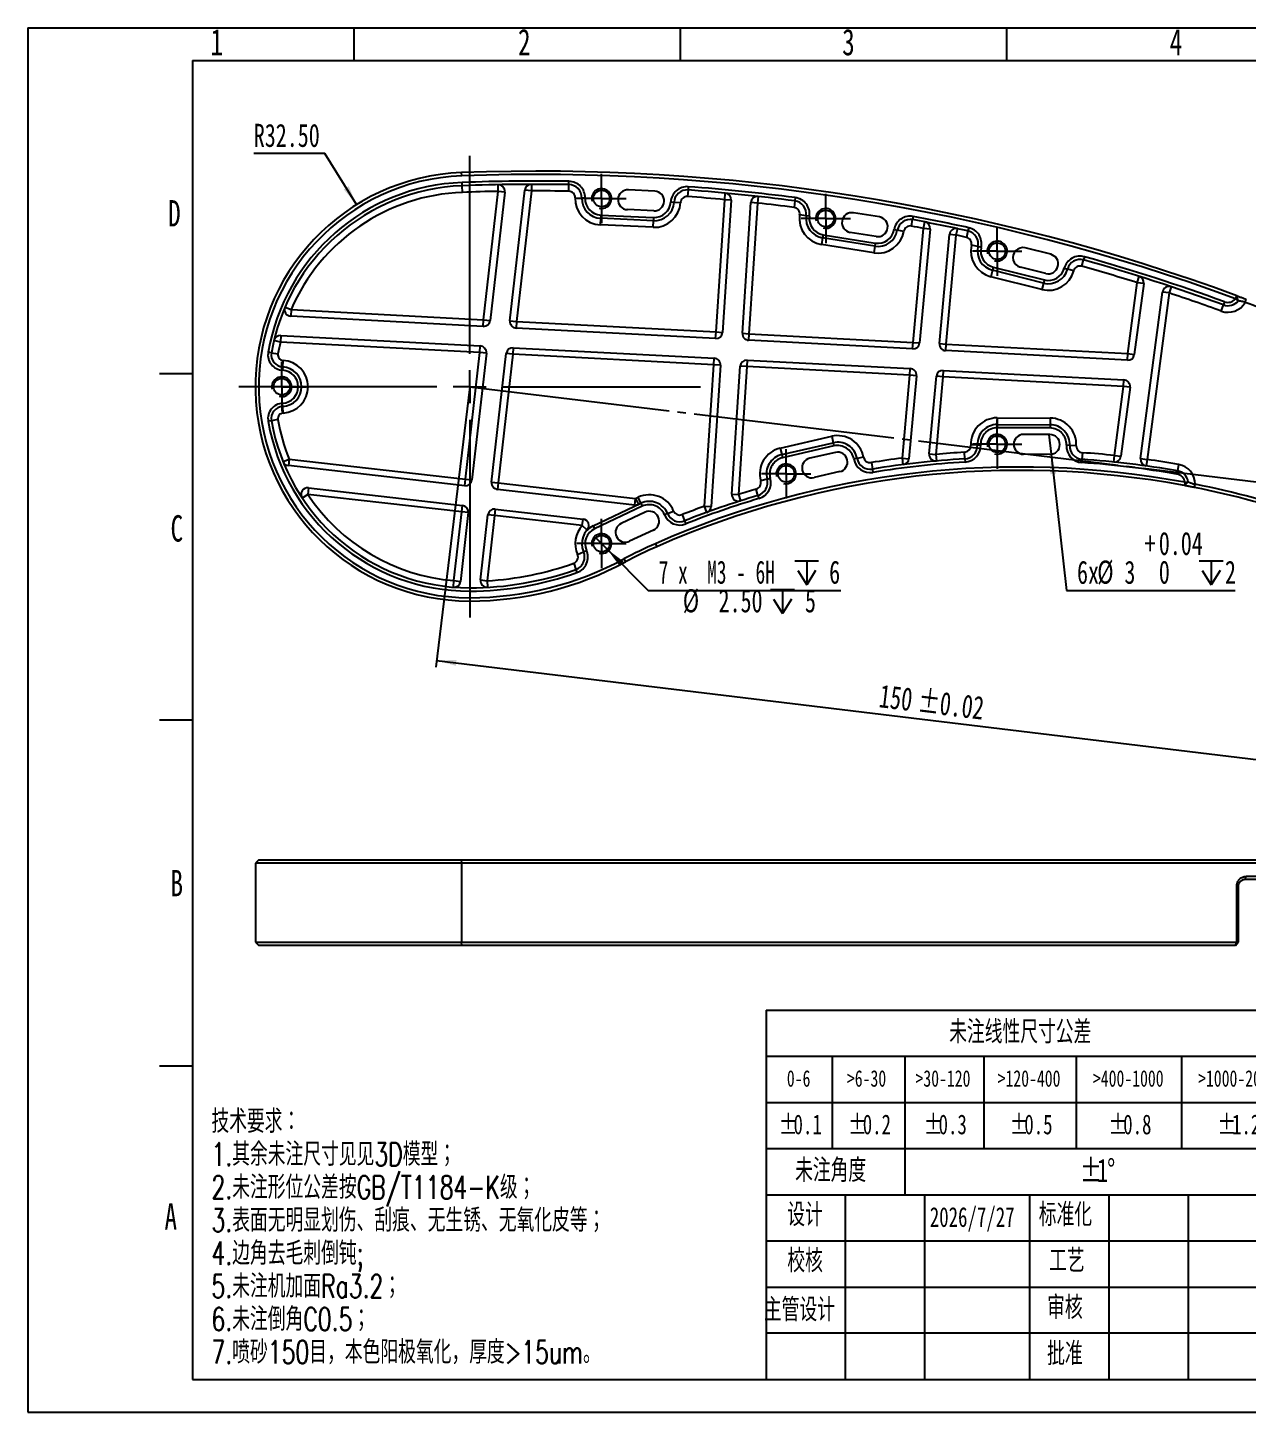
# Model space of a CAD drawing. Extents: x 0 to 297, y 0 to 210.
# Drawn here: x 0 to 184.8, y 0 to 210 of the extents above; entities that cross this region are included whole.
import ezdxf

# ---------------------------------------------------------------- set-up
doc = ezdxf.new("R2010")
doc.units = 0
doc.linetypes.add('SLD-中心线', pattern=[34.29, 30.48, -1.27, 1.27, -1.27])
doc.linetypes.add('SLD-实线', pattern=[0])
doc.layers.get('0').update_dxf_attribs({"linetype": 'CONTINUOUS'})
for name, color, linetype in [('中心线', 6, 'SLD-中心线'), ('图框', 7, 'SLD-实线'), ('尺寸线', 5, 'SLD-实线'), ('粗实线', 7, 'SLD-实线'), ('细实线', 7, 'SLD-实线')]:
    doc.layers.add(name, color=color, linetype=linetype)
doc.styles.add('SLDTEXTSTYLE0', font='TXT', dxfattribs={"width": 0.7, "bigfont": 'bigfont'})
doc.styles.add('SLDTEXTSTYLE1', font='TXT', dxfattribs={"width": 0.7})
doc.styles.add('SLDTEXTSTYLE4', font='TXT', dxfattribs={"width": 0.616667})
doc.dimstyles.new('SLDDIMSTYLE0', dxfattribs={"dimtxt": 3.5, "dimasz": 3, "dimexe": 0, "dimexo": 0.0625, "dimgap": 0.875, "dimtad": 2, "dimrnd": 1e-09, "dimzin": 12, "dimtxsty": 'SLDTEXTSTYLE1', "dimsah": 1, "dimcen": 0.09, "dimazin": 3, "dimtol": 1, "dimtp": 0.02, "dimtm": 0.02, "dimtfac": 1, "dimtofl": 0, "dimtmove": 0, "dimatfit": 3, "dimtolj": 1})
doc.dimstyles.new('SLDDIMSTYLE1', dxfattribs={"dimtxt": 3.5, "dimasz": 3, "dimexe": 0, "dimexo": 0.0625, "dimgap": 0.875, "dimtad": 0, "dimtih": 1, "dimtoh": 1, "dimrnd": 1e-09, "dimzin": 12, "dimtxsty": 'SLDTEXTSTYLE1', "dimblk1": 'NONE', "dimsah": 1, "dimcen": 0, "dimazin": 3, "dimtol": 1, "dimtp": 0.04, "dimtfac": 1, "dimtmove": 0, "dimatfit": 3, "dimtolj": 1})
doc.dimstyles.new('SLDDIMSTYLE4', dxfattribs={"dimtxt": 3.5, "dimasz": 3, "dimexe": 0, "dimexo": 0.0625, "dimgap": 0.875, "dimtad": 0, "dimtih": 1, "dimtoh": 1, "dimrnd": 1e-09, "dimzin": 4, "dimtxsty": 'SLDTEXTSTYLE1', "dimsah": 1, "dimcen": 0, "dimazin": 3, "dimtfac": 1, "dimtofl": 0, "dimtmove": 0, "dimatfit": 3, "dimtolj": 1, "dimtzin": 12})
doc.dimstyles.new('SLDDIMSTYLE5', dxfattribs={"dimtxt": 3.5, "dimasz": 3, "dimexe": 0, "dimexo": 0.0625, "dimgap": 0.875, "dimtad": 0, "dimtih": 1, "dimtoh": 1, "dimdec": 6, "dimrnd": 1e-09, "dimzin": 12, "dimtxsty": 'SLDTEXTSTYLE1', "dimblk1": 'NONE', "dimsah": 1, "dimcen": 0, "dimazin": 3, "dimtfac": 1, "dimtmove": 0, "dimatfit": 3, "dimtolj": 1, "dimtzin": 12})

# ---------------------------------------------------------------- blocks, each defined once
blk = doc.blocks.new('SW_TABLEANNOTATION_1')
at = {"layer": '细实线', "color": 0}
for p, q in [((0, 0), (0, -7)), ((0, 0), (5, 0)), ((5, 0), (10, 0)), ((10, 0), (21, 0)), ((21, 0), (33, 0)), ((33, 0), (47, 0)), ((47, 0), (63, 0)), ((63, 0), (80, 0)), ((80, 0), (80, -7)), ((0, -7), (0, -14)), ((0, -7), (5, -7)), ((5, -7), (10, -7)), ((10, -7), (10, -14)), ((10, -7), (21, -7)), ((21, -7), (21, -14)), ((21, -7), (33, -7)), ((33, -7), (33, -14)), ((33, -7), (47, -7)), ((47, -7), (47, -14)), ((47, -7), (63, -7)), ((63, -7), (63, -14)), ((63, -7), (80, -7)), ((80, -7), (80, -14)), ((0, -14), (0, -21)), ((0, -14), (5, -14)), ((5, -14), (10, -14)), ((10, -14), (10, -21)), ((10, -14), (21, -14)), ((21, -14), (21, -21)), ((21, -14), (33, -14)), ((33, -14), (33, -21)), ((33, -14), (47, -14)), ((47, -14), (47, -21)), ((47, -14), (63, -14)), ((63, -14), (63, -21)), ((63, -14), (80, -14)), ((80, -14), (80, -21)), ((0, -21), (0, -28)), ((0, -21), (5, -21)), ((5, -21), (10, -21)), ((10, -21), (21, -21)), ((21, -21), (21, -28)), ((21, -21), (21, -28)), ((21, -21), (33, -21)), ((33, -21), (47, -21)), ((47, -21), (63, -21)), ((63, -21), (80, -21)), ((80, -21), (80, -28)), ((0, -28), (5, -28)), ((5, -28), (10, -28)), ((10, -28), (21, -28)), ((21, -28), (33, -28)), ((33, -28), (47, -28)), ((47, -28), (63, -28)), ((63, -28), (80, -28))]:
    blk.add_line(p, q, dxfattribs=at)
at = {"layer": '细实线', "color": 0, "attachment_point": 1}
for s, insert, char_height, style in [('未注线性尺寸公差', (27.75, -1.56), 3.5, 'SLDTEXTSTYLE0'), ('0-6', (3.13, -9.12), 2.5, 'SLDTEXTSTYLE1'), ('>6-30', (12.24, -9.12), 2.5, 'SLDTEXTSTYLE1'), ('>30-120', (22.64, -9.12), 2.5, 'SLDTEXTSTYLE1'), ('>120-400', (35.1, -9.12), 2.5, 'SLDTEXTSTYLE1'), ('>400-1000', (49.55, -9.12), 2.5, 'SLDTEXTSTYLE1'), ('>1000-2000', (65.5, -9.12), 2.5, 'SLDTEXTSTYLE1'), ('%%p', (1.91, -15.84), 3, 'SLDTEXTSTYLE1'), ('0.1', (4.14, -15.84), 3, 'SLDTEXTSTYLE1'), ('%%p', (12.41, -15.84), 3, 'SLDTEXTSTYLE1'), ('0.2', (14.64, -15.84), 3, 'SLDTEXTSTYLE1'), ('%%p', (23.91, -15.84), 3, 'SLDTEXTSTYLE1'), ('0.3', (26.14, -15.84), 3, 'SLDTEXTSTYLE1'), ('%%p', (36.91, -15.84), 3, 'SLDTEXTSTYLE1'), ('0.5', (39.14, -15.84), 3, 'SLDTEXTSTYLE1'), ('%%p', (51.92, -15.84), 3, 'SLDTEXTSTYLE1'), ('0.8', (54.14, -15.84), 3, 'SLDTEXTSTYLE1'), ('%%p', (68.41, -15.84), 3, 'SLDTEXTSTYLE1'), ('1.2', (70.64, -15.84), 3, 'SLDTEXTSTYLE1'), ('未注角度', (4.38, -22.56), 3.5, 'SLDTEXTSTYLE0'), ('%%p', (47.57, -22.56), 3.5, 'SLDTEXTSTYLE1'), ('1', (50.17, -22.56), 3.5, 'SLDTEXTSTYLE1'), ('%%d', (51.7, -22.56), 3.5, 'SLDTEXTSTYLE1')]:
    blk.add_mtext(s, dxfattribs=dict(at, insert=insert, char_height=char_height, style=style))
blk = doc.blocks.new('_D')
at = {"layer": '尺寸线'}
for p, q in [((67.03, 155.55), (61.89, 113.03)), ((215.95, 137.55), (210.81, 95.03)), ((62.01, 114.03), (210.93, 96.03))]:
    blk.add_line(p, q, dxfattribs=at)
for points in [[(62.01, 114.03), (64.94, 113.22), (65.04, 114.11)], [(210.93, 96.03), (208, 96.83), (207.89, 95.94)]]:
    blk.add_solid(points, dxfattribs=at)
at = {"layer": '尺寸线', "char_height": 3.5, "attachment_point": 1, "rotation": 353.1079, "style": 'SLDTEXTSTYLE1'}
for s, insert in [('150', (129.4, 110.43)), ('±0.02', (135.27, 109.72))]:
    blk.add_mtext(s, dxfattribs=dict(at, insert=insert))
blk = doc.blocks.new('SW_SYMBOL_HOLE_DEPTH')
at = {"layer": '尺寸线', "color": 0}
for p, q in [((0, 875), (800, 875)), ((100, 555), (400, 75)), ((400, 875), (400, 75)), ((700, 555), (400, 75))]:
    blk.add_line(p, q, dxfattribs=at)
blk = doc.blocks.new('_D_1')
at = {"layer": '尺寸线'}
for p, q in [((154.86, 148.28), (155.2, 145.3)), ((155.2, 145.3), (157.55, 124.65)), ((157.55, 124.65), (183.11, 124.65))]:
    blk.add_line(p, q, dxfattribs=at)
blk.add_solid([(155.2, 145.3), (155.09, 142.27), (155.99, 142.37)], dxfattribs=at)
at = {"layer": '尺寸线', "xscale": 0.004511737089201878, "yscale": 0.004511737089201878, "zscale": 0.004511737089201878}
blk.add_blockref('SW_SYMBOL_HOLE_DEPTH', (177.68, 125.17), dxfattribs=at)
at = {"layer": '尺寸线', "char_height": 3.5, "attachment_point": 1, "style": 'SLDTEXTSTYLE1'}
for s, insert in [('+', (169.38, 133.53)), ('0.04', (171.54, 133.53)), ('6x', (159.14, 129.16)), ('%%c', (162.2, 129.18)), ('3', (166.32, 129.16)), ('0', (171.54, 129.18)), ('2', (181.57, 129.16))]:
    blk.add_mtext(s, dxfattribs=dict(at, insert=insert))
blk = doc.blocks.new('_NONE')
blk = doc.blocks.new('_D_4')
at = {"layer": '尺寸线'}
for p, q in [((45.08, 190.91), (34.29, 190.91)), ((49.89, 183.16), (45.08, 190.91))]:
    blk.add_line(p, q, dxfattribs=at)
blk.add_solid([(49.89, 183.16), (48.69, 185.95), (47.93, 185.47)], dxfattribs=at)
at = {"layer": '尺寸线', "insert": (34.29, 195.42), "char_height": 3.5, "attachment_point": 1, "style": 'SLDTEXTSTYLE1'}
blk.add_mtext('R32.50', dxfattribs=at)
blk = doc.blocks.new('_D_5')
at = {"layer": '尺寸线'}
for p, q in [((86.15, 132.64), (87.91, 130.87)), ((87.91, 130.87), (94.11, 124.66)), ((94.11, 124.66), (123.3, 124.66))]:
    blk.add_line(p, q, dxfattribs=at)
blk.add_solid([(87.91, 130.87), (89.71, 128.43), (90.35, 129.06)], dxfattribs=at)
at = {"layer": '尺寸线', "xscale": 0.004511737089201878, "yscale": 0.004511737089201878, "zscale": 0.004511737089201878}
for p in [(116.34, 125.18), (112.67, 120.83)]:
    blk.add_blockref('SW_SYMBOL_HOLE_DEPTH', p, dxfattribs=at)
at = {"layer": '尺寸线', "char_height": 3.5, "attachment_point": 1}
for s, insert, style in [('7 x  M3 - 6H', (95.7, 129.17), 'SLDTEXTSTYLE4'), ('6', (121.55, 129.17), 'SLDTEXTSTYLE1'), ('%%c', (99.35, 124.84), 'SLDTEXTSTYLE1'), ('2.50', (104.78, 124.83), 'SLDTEXTSTYLE1'), ('5', (117.88, 124.83), 'SLDTEXTSTYLE1')]:
    blk.add_mtext(s, dxfattribs=dict(at, insert=insert, style=style))
blk = doc.blocks.new('SW_CENTERMARKSYMBOL_1')
at = {"layer": '中心线', "color": 0}
for p, q in [((0, 2.5), (0, 3.75)), ((0, 0), (0, 2.5)), ((-2.5, 0), (-3.75, 0)), ((0, 0), (-2.5, 0)), ((0, 0), (0, -2.5)), ((0, 0), (2.5, 0)), ((2.5, 0), (3.75, 0)), ((0, -2.5), (0, -3.75))]:
    blk.add_line(p, q, dxfattribs=at)
blk = doc.blocks.new('SW_CENTERMARKSYMBOL_2')
at = {"layer": '中心线', "color": 0}
for p, q in [((0, 2.5), (0, 3.75)), ((0, 0), (0, 2.5)), ((-2.5, 0), (-3.75, 0)), ((0, 0), (-2.5, 0)), ((0, 0), (0, -2.5)), ((0, 0), (2.5, 0)), ((2.5, 0), (3.75, 0)), ((0, -2.5), (0, -3.75))]:
    blk.add_line(p, q, dxfattribs=at)
blk = doc.blocks.new('SW_CENTERMARKSYMBOL_3')
at = {"layer": '中心线', "color": 0}
for p, q in [((0, 2.5), (0, 3.75)), ((0, 0), (0, 2.5)), ((-2.5, 0), (-3.75, 0)), ((0, 0), (-2.5, 0)), ((0, 0), (0, -2.5)), ((0, 0), (2.5, 0)), ((2.5, 0), (3.75, 0)), ((0, -2.5), (0, -3.75))]:
    blk.add_line(p, q, dxfattribs=at)
blk = doc.blocks.new('SW_CENTERMARKSYMBOL_4')
at = {"layer": '中心线', "color": 0}
for p, q in [((0, 2.5), (0, 3.75)), ((0, 0), (0, 2.5)), ((-2.5, 0), (-3.75, 0)), ((0, 0), (-2.5, 0)), ((0, 0), (0, -2.5)), ((0, 0), (2.5, 0)), ((2.5, 0), (3.75, 0)), ((0, -2.5), (0, -3.75))]:
    blk.add_line(p, q, dxfattribs=at)
blk = doc.blocks.new('SW_CENTERMARKSYMBOL_5')
at = {"layer": '中心线', "color": 0}
for p, q in [((0, 2.5), (0, 3.75)), ((0, 0), (0, 2.5)), ((-2.5, 0), (-3.75, 0)), ((0, 0), (-2.5, 0)), ((0, 0), (0, -2.5)), ((0, 0), (2.5, 0)), ((2.5, 0), (3.75, 0)), ((0, -2.5), (0, -3.75))]:
    blk.add_line(p, q, dxfattribs=at)
blk = doc.blocks.new('SW_CENTERMARKSYMBOL_6')
at = {"layer": '中心线', "color": 0}
for p, q in [((0, 2.5), (0, 3.75)), ((0, 0), (0, 2.5)), ((-2.5, 0), (-3.75, 0)), ((0, 0), (-2.5, 0)), ((0, 0), (0, -2.5)), ((0, 0), (2.5, 0)), ((2.5, 0), (3.75, 0)), ((0, -2.5), (0, -3.75))]:
    blk.add_line(p, q, dxfattribs=at)
blk = doc.blocks.new('SW_CENTERMARKSYMBOL_7')
at = {"layer": '中心线', "color": 0}
for p, q in [((0, 2.5), (0, 3.75)), ((0, 0), (0, 2.5)), ((-2.5, 0), (-3.75, 0)), ((0, 0), (-2.5, 0)), ((0, 0), (0, -2.5)), ((0, 0), (2.5, 0)), ((2.5, 0), (3.75, 0)), ((0, -2.5), (0, -3.75))]:
    blk.add_line(p, q, dxfattribs=at)
blk = doc.blocks.new('SW_CENTERMARKSYMBOL_8')
at = {"layer": '中心线', "color": 0}
for p, q in [((0, 5), (0, 35)), ((0, 0), (0, 2.5)), ((-5, 0), (-35, 0)), ((0, 0), (-2.5, 0)), ((0, 0), (0, -2.5)), ((0, 0), (2.5, 0)), ((5, 0), (35, 0)), ((0, -5), (0, -35))]:
    blk.add_line(p, q, dxfattribs=at)

msp = doc.modelspace()

# ---------------------------------------------------------------- linework, layer by layer
at = {"color": 7, "linetype": 'SLD-实线'}
for p, q in [((65.8313992, 187.5243803), (65.8126741, 188.0240295)), ((65.8875745, 186.0254325), (65.8688494, 186.5250818)), ((65.9250248, 185.026134), (65.8875745, 186.0254325)), ((69.1342354, 165.703776), (71.3477481, 185.1809408)), ((72.3413523, 185.0680211), (70.1278395, 165.5908563)), ((71.3477481, 185.1809408), (71.3281283, 186.1807483)), ((72.3413523, 185.0680211), (71.3477481, 185.1809408)), ((73.1429074, 165.553519), (75.3928213, 185.3509849)), ((76.3864254, 185.2380652), (74.1365115, 165.4405993)), ((76.3864254, 185.2380652), (75.3928213, 185.3509849)), ((76.3833731, 186.2380606), (76.3864254, 185.2380652)), ((82.0633022, 185.202408), (82.078916, 186.2022861)), ((82.078916, 186.2022861), (82.0867229, 186.7022251)), ((95.08947, 185.2203405), (91.0935646, 185.4012827)), ((100.1437142, 185.3842777), (100.0688966, 184.3870805)), ((100.181123, 185.8828763), (100.1437142, 185.3842777)), ((105.7022124, 183.9117331), (105.7955528, 184.9073673)), ((83.0312754, 184.192173), (84.030908, 184.1650699)), ((84.5307243, 184.1515183), (84.030908, 184.1650699)), ((97.5165947, 183.5634934), (98.0155903, 183.5318169)), ((98.0155903, 183.5318169), (99.0135814, 183.4684639)), ((104.3856751, 163.8491488), (105.7022124, 183.9117331)), ((106.7000662, 183.8462524), (105.383529, 163.7836681)), ((106.7000662, 183.8462524), (105.7022124, 183.9117331)), ((108.3813354, 163.6519137), (109.6817789, 183.4692468)), ((110.6796327, 183.4037661), (109.3791892, 163.5864331)), ((110.6796327, 183.4037661), (109.6817789, 183.4692468)), ((110.7893393, 184.3977301), (110.6796327, 183.4037661)), ((116.3484775, 183.7324745), (116.2205519, 182.7406908)), ((116.4124403, 184.2283664), (116.3484775, 183.7324745)), ((86.8488637, 180.087855), (86.8940993, 181.0868314)), ((86.9167171, 181.5863195), (86.8940993, 181.0868314)), ((94.8859101, 180.724947), (86.8940993, 181.0868314)), ((86.9167171, 181.5863195), (94.9085279, 181.2244352)), ((94.9537634, 182.2234115), (90.957858, 182.4043537)), ((94.8406745, 179.7259706), (94.8859101, 180.724947)), ((94.9085279, 181.2244352), (94.8859101, 180.724947)), ((118.0590614, 181.488722), (117.0688132, 181.6280366)), ((118.5541855, 181.4190648), (118.0590614, 181.488722)), ((129.1661534, 181.2940493), (125.2159233, 181.923082)), ((134.0203329, 179.9062623), (134.2067856, 180.8887262)), ((134.3000119, 181.3799582), (134.2067856, 180.8887262)), ((94.8406745, 179.7259706), (86.8488637, 180.087855)), ((120.6366605, 178.6018846), (120.5580314, 178.1081059)), ((120.6366605, 178.6018846), (128.5371207, 177.3438192)), ((128.6943789, 178.3313767), (124.7441488, 178.9604094)), ((131.3916205, 179.3748378), (131.8838914, 179.2872628)), ((132.8684331, 179.1121128), (131.8838914, 179.2872628)), ((134.2613214, 162.2773495), (135.8513669, 179.5529482)), ((136.847158, 179.4612956), (135.2571124, 162.1856969)), ((135.8513669, 179.5529482), (136.0438402, 180.5342504)), ((136.847158, 179.4612956), (135.8513669, 179.5529482)), ((138.2624671, 162.1061063), (139.7838386, 178.6355713)), ((140.7796296, 178.5439188), (139.2582582, 162.0144537)), ((140.7796296, 178.5439188), (139.7838386, 178.6355713)), ((140.9883074, 179.5219032), (140.7796296, 178.5439188)), ((142.5985131, 179.1737776), (142.3845582, 178.1969341)), ((142.7054906, 179.6621994), (142.5985131, 179.1737776)), ((120.5580314, 178.1081059), (120.4007732, 177.1205483)), ((128.3012334, 175.8624829), (120.4007732, 177.1205483)), ((128.4584916, 176.8500404), (120.5580314, 178.1081059)), ((128.4584916, 176.8500404), (128.3012334, 175.8624829)), ((128.5371207, 177.3438192), (128.4584916, 176.8500404)), ((144.1068451, 176.7893579), (143.1325248, 177.0145244)), ((144.5940052, 176.6767746), (144.1068451, 176.7893579)), ((155.1546133, 175.6265137), (151.2743149, 176.5977419)), ((159.8692262, 173.8205687), (160.1406721, 174.7830224)), ((160.2763951, 175.2642493), (160.1406721, 174.7830224)), ((146.3013847, 173.2036345), (146.0585777, 172.2335599)), ((153.8191745, 170.2911034), (146.0585777, 172.2335599)), ((146.4227883, 173.6886718), (146.3013847, 173.2036345)), ((154.0619815, 171.261178), (146.3013847, 173.2036345)), ((146.4227883, 173.6886718), (154.1833851, 171.7462153)), ((154.4261921, 172.7162899), (150.5458937, 173.6875181)), ((157.2041766, 173.5204826), (157.6869314, 173.3902988)), ((158.6524409, 173.1299312), (157.6869314, 173.3902988)), ((168.2535888, 171.3251648), (168.5526032, 172.2794134)), ((154.0619815, 171.261178), (153.8191745, 170.2911034)), ((154.1833851, 171.7462153), (154.0619815, 171.261178)), ((166.8354144, 160.5635812), (168.2535888, 171.3251648)), ((169.2450172, 171.1945132), (167.8268428, 160.4329296)), ((169.2450172, 171.1945132), (168.2535888, 171.3251648)), ((173.4061099, 170.7139037), (173.0911891, 169.7647858)), ((168.7724978, 144.6470498), (172.0997607, 169.8954374)), ((173.0911891, 169.7647858), (169.7639262, 144.5163982)), ((173.0911891, 169.7647858), (172.0997607, 169.8954374)), ((181.5183831, 168.4268079), (181.3479089, 167.9567669)), ((183.1866121, 168.8820489), (183.3592506, 169.3512993)), ((183.1866121, 168.8820489), (183.5722141, 168.5637549)), ((183.5722141, 168.5637549), (183.3592506, 169.3512993)), ((184.6329781, 168.3457922), (184.8079752, 168.8141681)), ((39.0278862, 167.6357693), (39.9459819, 167.2394105)), ((39.9459819, 167.2394105), (39.8934432, 166.2407916)), ((69.0816967, 164.7051571), (39.8934432, 166.2407916)), ((39.9459819, 167.2394105), (69.1342354, 165.703776)), ((181.0069604, 167.016685), (181.3479089, 167.9567669)), ((69.0816967, 164.7051571), (69.1342354, 165.703776)), ((69.1342354, 165.703776), (70.1278395, 165.5908563)), ((73.1429074, 165.553519), (74.1365115, 165.4405993)), ((74.1365115, 165.4405993), (74.0839728, 164.4419804)), ((104.3331364, 162.8505299), (74.0839728, 164.4419804)), ((74.1365115, 165.4405993), (104.3856751, 163.8491488)), ((104.3331364, 162.8505299), (104.3856751, 163.8491488)), ((104.3856751, 163.8491488), (105.383529, 163.7836681)), ((38.3174588, 162.3181743), (37.3441589, 162.5477114)), ((38.3699976, 163.3167932), (38.3174588, 162.3181743)), ((68.5685987, 160.7266198), (38.3174588, 162.3181743)), ((38.3699976, 163.3167932), (68.6211375, 161.7252387)), ((68.5685987, 160.7266198), (68.6211375, 161.7252387)), ((108.3813354, 163.6519137), (109.3791892, 163.5864331)), ((109.3791892, 163.5864331), (109.3266505, 162.5878142)), ((134.2087826, 161.2787306), (109.3266505, 162.5878142)), ((109.3791892, 163.5864331), (134.2613214, 162.2773495)), ((134.2087826, 161.2787306), (134.2613214, 162.2773495)), ((134.2613214, 162.2773495), (135.2571124, 162.1856969)), ((138.2624671, 162.1061063), (139.2582582, 162.0144537)), ((139.2582582, 162.0144537), (139.2057195, 161.0158348)), ((139.2582582, 162.0144537), (166.8354144, 160.5635812)), ((36.9674458, 160.6950811), (36.4746203, 160.7794786)), ((36.9674458, 160.6950811), (37.953097, 160.5262859)), ((66.3869427, 141.5297689), (68.5685987, 160.7266198)), ((69.5622029, 160.6137001), (67.3805469, 141.4168492)), ((69.5622029, 160.6137001), (68.5685987, 160.7266198)), ((70.3613592, 141.0780901), (72.5772708, 160.5763628)), ((73.5708749, 160.4634431), (71.3549633, 140.9651704)), ((73.5708749, 160.4634431), (72.5772708, 160.5763628)), ((73.6234136, 161.462062), (73.5708749, 160.4634431)), ((104.0582442, 158.8594603), (73.5708749, 160.4634431)), ((73.6234136, 161.462062), (104.1107829, 159.8580791)), ((104.0582442, 158.8594603), (104.1107829, 159.8580791)), ((166.7828757, 159.5649624), (139.2057195, 161.0158348)), ((166.7828757, 159.5649624), (166.8354144, 160.5635812)), ((166.8354144, 160.5635812), (167.8268428, 160.4329296)), ((38.6877007, 158.5426704), (38.6613849, 158.0433634)), ((38.6877007, 158.5426704), (38.7403322, 159.5412844)), ((102.6521163, 137.4316134), (104.0582442, 158.8594603)), ((105.056098, 158.7939796), (103.6499701, 137.3661327)), ((105.056098, 158.7939796), (104.0582442, 158.8594603)), ((106.7802397, 139.2529713), (108.0539044, 158.6622252)), ((109.0517583, 158.5967445), (107.7780935, 139.1874907)), ((109.0517583, 158.5967445), (108.0539044, 158.6622252)), ((109.104297, 159.5953634), (109.0517583, 158.5967445)), ((133.8027058, 157.2945628), (109.0517583, 158.5967445)), ((109.104297, 159.5953634), (133.8552446, 158.2931817)), ((133.8027058, 157.2945628), (133.8552446, 158.2931817)), ((138.8521814, 158.0302859), (138.7996426, 157.031667)), ((138.8521814, 158.0302859), (166.232679, 156.5897599)), ((132.6459704, 144.7268113), (133.8027058, 157.2945628)), ((134.7984969, 157.2029102), (133.6417614, 144.6351587)), ((134.7984969, 157.2029102), (133.8027058, 157.2945628)), ((136.7226197, 145.3759022), (137.8038516, 157.1233196)), ((138.7996426, 157.031667), (137.7184107, 145.2842496)), ((138.7996426, 157.031667), (137.8038516, 157.1233196)), ((166.1801403, 155.591141), (138.7996426, 157.031667)), ((164.8003403, 145.120756), (166.1801403, 155.591141)), ((167.1715686, 155.4604894), (165.7917687, 144.9901044)), ((166.1801403, 155.591141), (166.232679, 156.5897599)), ((167.1715686, 155.4604894), (166.1801403, 155.591141)), ((38.6877007, 152.5509864), (38.6613849, 153.0502934)), ((38.7403322, 151.5523724), (38.6877007, 152.5509864)), ((36.9674458, 150.3985758), (36.4746203, 150.3141782)), ((37.953097, 150.5673709), (36.9674458, 150.3985758)), ((147.0428063, 149.8227361), (147.0406396, 149.3227407)), ((155.0405645, 149.288073), (147.0406396, 149.3227407)), ((147.0471398, 150.8227267), (147.0428063, 149.8227361)), ((147.0428063, 149.8227361), (155.0427312, 149.7880683)), ((147.0471398, 150.8227267), (155.0470647, 150.7880589)), ((155.0427312, 149.7880683), (155.0405645, 149.288073)), ((155.0470647, 150.7880589), (155.0427312, 149.7880683)), ((114.1330021, 146.2322124), (121.9293456, 148.0258199)), ((114.3572031, 145.2576694), (122.1535466, 147.051277)), ((121.9293456, 148.0258199), (122.1535466, 147.051277)), ((122.1535466, 147.051277), (122.2656471, 146.5640055)), ((155.036231, 148.2880824), (151.0362686, 148.3054163)), ((114.1330021, 146.2322124), (114.3572031, 145.2576694)), ((114.3572031, 145.2576694), (114.4693036, 144.770398)), ((122.2656471, 146.5640055), (114.4693036, 144.770398)), ((122.489848, 145.5894626), (118.5916763, 144.6926588)), ((136.7226197, 145.3759022), (137.7184107, 145.2842496)), ((137.7184107, 145.2842496), (137.8094528, 144.2884026)), ((142.1184262, 144.6146534), (142.0584903, 145.6128556)), ((144.0316233, 146.7183568), (143.0322291, 146.6835543)), ((144.0316233, 146.7183568), (144.5313204, 146.735758)), ((155.0232306, 145.2881106), (151.0232682, 145.3054444)), ((158.0258921, 146.6363811), (157.5265319, 146.661667)), ((159.0246125, 146.5858093), (158.0258921, 146.6363811)), ((159.9550015, 145.5375749), (159.8866701, 144.5399122)), ((164.6972815, 144.1260808), (164.8003403, 145.120756)), ((164.8003403, 145.120756), (165.7917687, 144.9901044)), ((38.7205099, 144.1963326), (39.6486835, 144.56848)), ((39.6486835, 144.56848), (39.5357638, 143.5748759)), ((66.274023, 140.5361648), (39.5357638, 143.5748759)), ((39.6486835, 144.56848), (66.3869427, 141.5297689)), ((125.7738597, 144.6853255), (125.2825747, 144.5923793)), ((126.7564298, 144.8712179), (125.7738597, 144.6853255)), ((127.9418449, 144.0409445), (128.1029573, 143.0540084)), ((128.1029573, 143.0540084), (128.1835135, 142.5605404)), ((132.6459704, 144.7268113), (133.6417614, 144.6351587)), ((132.7733675, 143.7349595), (132.6459704, 144.7268113)), ((142.1184262, 144.6146534), (142.1483942, 144.1155523)), ((159.8866701, 144.5399122), (159.8525043, 144.0410808)), ((168.7724978, 144.6470498), (169.7639262, 144.5163982)), ((169.7639262, 144.5163982), (169.6252925, 143.5260545)), ((174.5485845, 143.761716), (174.3756583, 142.7767812)), ((66.274023, 140.5361648), (66.3869427, 141.5297689)), ((66.3869427, 141.5297689), (67.3805469, 141.4168492)), ((70.3613592, 141.0780901), (71.3549633, 140.9651704)), ((71.3549633, 140.9651704), (71.2420436, 139.9715663)), ((71.3549633, 140.9651704), (92.1857757, 138.5978203)), ((112.1347375, 141.5475426), (111.1697148, 141.2853766)), ((112.1347375, 141.5475426), (112.6172489, 141.6786256)), ((123.1624508, 142.6658338), (119.2642791, 141.76903)), ((174.3756583, 142.7767812), (174.2891952, 142.2843138)), ((175.4188898, 140.5556189), (176.003985, 141.1272508)), ((175.5104402, 141.047166), (175.4188898, 140.5556189)), ((175.5104402, 141.047166), (176.003985, 141.1272508)), ((176.9322706, 140.2649056), (177.0293634, 140.7553879)), ((42.4620968, 139.21656), (41.6292931, 138.6629916)), ((42.5750165, 140.2101641), (42.4620968, 139.21656)), ((65.8223443, 136.5617483), (42.4620968, 139.21656)), ((42.5750165, 140.2101641), (65.935264, 137.5553524)), ((92.072856, 137.6042162), (71.2420436, 139.9715663)), ((92.1857757, 138.5978203), (92.5673475, 138.7772389)), ((92.9928637, 137.8722881), (92.5673475, 138.7772389)), ((106.7802397, 139.2529713), (107.7780935, 139.1874907)), ((107.7780935, 139.1874907), (108.083723, 138.2353401)), ((110.7526533, 139.0624402), (110.4662906, 140.0205615)), ((110.7526533, 139.0624402), (110.8958347, 138.5833795)), ((64.6383937, 126.1439179), (65.8223443, 136.5617483)), ((65.8223443, 136.5617483), (65.935264, 137.5553524)), ((66.8159484, 136.4488286), (65.8223443, 136.5617483)), ((70.9032846, 136.990754), (70.7903649, 135.9971499)), ((70.9032846, 136.990754), (84.2196373, 135.4773963)), ((85.7532573, 134.4681585), (92.9928637, 137.8722881)), ((93.2056218, 137.4198127), (85.9660154, 134.0156831)), ((93.631138, 136.5148619), (90.0113348, 134.8127971)), ((92.072856, 137.6042162), (92.1857757, 138.5978203)), ((92.1857757, 138.5978203), (92.6112919, 137.6928695)), ((92.9928637, 137.8722881), (93.2056218, 137.4198127)), ((97.0403924, 136.3070747), (97.9640524, 136.6902877)), ((102.9944846, 136.4920476), (102.6521163, 137.4316134)), ((102.6521163, 137.4316134), (103.6499701, 137.3661327)), ((66.8159484, 136.4488286), (65.6319979, 126.0309982)), ((68.6743528, 126.2337657), (69.7967608, 136.1100695)), ((70.7903649, 135.9971499), (69.667957, 126.120846)), ((70.7903649, 135.9971499), (69.7967608, 136.1100695)), ((84.1067176, 134.4837922), (70.7903649, 135.9971499)), ((84.1067176, 134.4837922), (84.2196373, 135.4773963)), ((84.8374897, 133.8011707), (84.1067176, 134.4837922)), ((85.7532573, 134.4681585), (85.9660154, 134.0156831)), ((97.0403924, 136.3070747), (96.5785624, 136.1154682)), ((99.2544324, 136.1431694), (99.6211524, 135.212838)), ((99.6211524, 135.212838), (99.8045125, 134.7476724)), ((94.9076867, 133.8000095), (91.2878835, 132.0979447)), ((83.3787324, 130.1193961), (84.2915007, 130.5278736)), ((84.2915007, 130.5278736), (84.7478849, 130.7321123)), ((95.199066, 131.7435669), (95.4005693, 131.2859684)), ((82.8011551, 128.7687685), (83.1363462, 127.8266183)), ((90.431757, 129.4210634), (90.6678932, 128.9803371)), ((64.5573289, 125.1472091), (64.6383937, 126.1439179)), ((64.6383937, 126.1439179), (65.6319979, 126.0309982)), ((68.6743528, 126.2337657), (69.667957, 126.120846)), ((69.667957, 126.120846), (69.724026, 125.1224191)), ((83.1363462, 127.8266183), (83.3039418, 127.3555432)), ((67.0298059, 125.0468284), (67.0298059, 124.5468284)), ((67.0298059, 123.5468284), (67.0298059, 123.0468284)), ((35.0298059, 83.7917964), (34.5298059, 83.2917964)), ((34.5298059, 83.2917964), (34.5298059, 71.2917964)), ((65.8126741, 83.2917964), (34.5298059, 83.2917964)), ((35.0298059, 83.7917964), (65.8313992, 83.7917964)), ((65.8126741, 83.2917964), (65.8313992, 83.7917964)), ((194.2020749, 83.2917964), (65.8126741, 83.2917964)), ((65.8126741, 83.2917964), (65.8126741, 71.2917964)), ((65.8313992, 83.7917964), (194.0117844, 83.7917964)), ((184.6329781, 80.7917964), (184.8079752, 81.2917964)), ((194.0117844, 80.7917964), (184.6329781, 80.7917964)), ((184.8079752, 81.2917964), (194.2020749, 81.2917964)), ((183.3592506, 71.2917964), (183.3592506, 79.7917964)), ((183.5722141, 79.7917964), (183.3592506, 79.7917964)), ((183.5722141, 79.7917964), (183.5722141, 71.2917964)), ((34.5298059, 71.2917964), (35.0298059, 70.7917964)), ((34.5298059, 71.2917964), (65.8126741, 71.2917964)), ((65.8313992, 70.7917964), (35.0298059, 70.7917964)), ((65.8126741, 71.2917964), (183.3592506, 71.2917964)), ((65.8313992, 70.7917964), (65.8126741, 71.2917964)), ((183.1866121, 70.7917964), (65.8313992, 70.7917964)), ((183.1866121, 70.7917964), (183.3592506, 71.2917964)), ((183.1866121, 70.7917964), (183.5722141, 71.2917964)), ((183.5722141, 71.2917964), (183.3592506, 71.2917964))]:
    msp.add_line(p, q, dxfattribs=at)
at = {"color": 7, "linetype": 'SLD-中心线'}
msp.add_line((67.0298059, 155.5468284), (215.9458897, 137.5468284), dxfattribs=at)
at = {"color": 7, "linetype": 'SLD-实线'}
for centre in [(87.0298059, 184.0837604), (121.0298059, 181.0707784), (147.0298059, 176.1138583), (38.5298059, 155.5468284), (147.0298059, 146.8227642), (115.0298059, 142.3340406), (87.0298059, 131.7533061)]:
    msp.add_circle(centre, 1.25, dxfattribs=at)
for centre, radius, start, end in [((67.0298059, 155.5468284), 32.5, 92.146240831, 270), ((67.0298059, 155.5468284), 32, 92.146240831, 270), ((77.3147103, -118.889272), 307.1287539, 69.801285142, 92.146240831), ((77.3147103, -118.889272), 306.6287539, 69.801285142, 92.146240831), ((67.0298059, 155.5468284), 31, 92.146240831, 170.282224988), ((67.0298059, 155.5468284), 30.5, 92.146240831, 170.282224988), ((67.0298059, 155.5468284), 29.5, 92.146240831, 156.649259336), ((77.3147103, -118.889272), 305.6287539, 89.10536136, 92.146240831), ((77.3147103, -118.889272), 305.1287539, 89.10536136, 92.146240831), ((77.3147103, -118.889272), 304.1287539, 91.124207035, 92.146240831), ((71.3477481, 185.1809408), 1, 353.516349712, 91.124207035), ((76.3864254, 185.2380652), 1, 90.174882802, 173.516349712), ((77.3147103, -118.889272), 304.1287539, 89.10536136, 90.174882802), ((82.0479431, 184.2188342), 0.9836936, 358.446913104, 89.10536136), ((82.0479431, 184.2188342), 1.9836936, 358.446913104, 89.10536136), ((82.0479431, 184.2188342), 2.4836936, 358.446913104, 89.10536136), ((87.0298059, 184.0837604), 1.5, 255, 195), ((91.0257113, 183.9028182), 1.5, 87.407309353, 267.407309353), ((95.0216167, 183.721876), 1.5, 267.407309353, 87.407309353), ((99.995299, 183.4061439), 2.4836936, 85.709257346, 176.367705601), ((99.995299, 183.4061439), 1.9836936, 85.709257346, 176.367705601), ((77.3147103, -118.889272), 305.1287539, 82.650265145, 85.709257346), ((77.3147103, -118.889272), 305.6287539, 82.650265145, 85.709257346), ((105.7022124, 183.9117331), 1, 356.245546824, 84.644192234), ((87.0298059, 184.0837604), 4, 178.446913104, 267.407309353), ((87.0298059, 184.0837604), 3, 178.446913104, 267.407309353), ((87.0298059, 184.0837604), 2.5, 178.446913104, 267.407309353), ((95.0216167, 183.721876), 4, 267.407309353, 356.367705601), ((95.0216167, 183.721876), 3, 267.407309353, 356.367705601), ((95.0216167, 183.721876), 2.5, 267.407309353, 356.367705601), ((99.995299, 183.4061439), 0.9836936, 85.709257346, 176.367705601), ((77.3147103, -118.889272), 304.1287539, 84.644192234, 85.709257346), ((110.6796327, 183.4037661), 1, 83.701599098, 176.245546824), ((77.3147103, -118.889272), 304.1287539, 82.650265145, 83.701599098), ((116.0947124, 181.7650794), 0.9836936, 351.991816889, 82.650265145), ((116.0947124, 181.7650794), 1.9836936, 351.991816889, 82.650265145), ((116.0947124, 181.7650794), 2.4836936, 351.991816889, 82.650265145), ((121.0298059, 181.0707784), 4, 171.991816889, 260.952213138), ((121.0298059, 181.0707784), 3, 171.991816889, 260.952213138), ((121.0298059, 181.0707784), 2.5, 171.991816889, 260.952213138), ((121.0298059, 181.0707784), 1.5, 255, 195), ((124.980036, 180.4417457), 1.5, 80.952213138, 260.952213138), ((128.9302661, 179.812713), 1.5, 260.952213138, 80.952213138), ((133.8369206, 178.9398188), 2.4836936, 79.254161131, 169.912609386), ((133.8369206, 178.9398188), 1.9836936, 79.254161131, 169.912609386), ((77.3147103, -118.889272), 305.1287539, 77.6457771, 79.254161131), ((77.3147103, -118.889272), 305.6287539, 77.6457771, 79.254161131), ((128.9302661, 179.812713), 4, 260.952213138, 349.912609386), ((128.9302661, 179.812713), 3, 260.952213138, 349.912609386), ((128.9302661, 179.812713), 2.5, 260.952213138, 349.912609386), ((133.8369206, 178.9398188), 0.9836936, 79.254161131, 169.912609386), ((77.3147103, -118.889272), 304.1287539, 78.902843108, 79.254161131), ((135.8513669, 179.5529482), 1, 354.741314243, 78.902843108), ((140.7796296, 178.5439188), 1, 77.955120784, 174.741314243), ((77.3147103, -118.889272), 304.1287539, 77.6457771, 77.955120784), ((142.1740921, 177.2360193), 1.9836936, 346.987328845, 77.6457771), ((142.1740921, 177.2360193), 2.4836936, 346.987328845, 77.6457771), ((142.1740921, 177.2360193), 0.9836936, 346.987328845, 77.6457771), ((147.0298059, 176.1138583), 4, 166.987328845, 255.947725093), ((147.0298059, 176.1138583), 3, 166.987328845, 255.947725093), ((147.0298059, 176.1138583), 2.5, 166.987328845, 255.947725093), ((147.0298059, 176.1138583), 1.5, 255, 195), ((150.9101043, 175.14263), 1.5, 75.947725093, 255.947725093), ((154.7904027, 174.1714018), 1.5, 255.947725093, 75.947725093), ((159.6022065, 172.8738092), 2.4836936, 74.249673086, 164.908121341), ((159.6022065, 172.8738092), 1.9836936, 74.249673086, 164.908121341), ((77.3147103, -118.889272), 305.1287539, 70.065326122, 74.249673086), ((77.3147103, -118.889272), 305.6287539, 70.065326122, 74.249673086), ((154.7904027, 174.1714018), 4, 255.947725093, 344.908121341), ((154.7904027, 174.1714018), 3, 255.947725093, 344.908121341), ((154.7904027, 174.1714018), 2.5, 255.947725093, 344.908121341), ((159.6022065, 172.8738092), 0.9836936, 74.249673086, 164.908121341), ((77.3147103, -118.889272), 304.1287539, 72.601584334, 74.249673086), ((168.2535888, 171.3251648), 1, 352.492751449, 72.601584334), ((173.0911891, 169.7647858), 1, 71.643965719, 172.492751449), ((77.3147103, -118.889272), 304.1287539, 70.065326122, 71.643965719), ((182.0298059, 169.8369309), 3, 250.065326122, 330.195228884), ((182.0298059, 169.8369309), 2, 250.065326122, 320.462138773), ((182.0298059, 169.8369309), 1.5, 250.065326122, 320.462138773), ((77.3147103, -118.889272), 306.6287539, 67.630324953, 69.513043138), ((39.9459819, 167.2394105), 1, 156.649259336, 266.988366098), ((69.1342354, 165.703776), 1, 266.988366098, 353.516349712), ((74.1365115, 165.4405993), 1, 173.516349712, 266.988366098), ((38.3174588, 162.3181743), 1, 86.988366098, 166.730176751), ((67.0298059, 155.5468284), 29.5, 166.730176751, 170.282224988), ((68.5685987, 160.7266198), 1, 353.516349712, 86.988366098), ((104.3856751, 163.8491488), 1, 266.988366098, 356.245546824), ((109.3791892, 163.5864331), 1, 176.245546824, 266.988366098), ((134.2613214, 162.2773495), 1, 266.988366098, 354.741314243), ((139.2582582, 162.0144537), 1, 174.741314243, 266.988366098), ((38.7847401, 160.383865), 2.34375, 170.282224988, 266.98303869), ((38.7847401, 160.383865), 1.84375, 170.282224988, 266.98303869), ((38.7847401, 160.383865), 0.84375, 170.282224988, 266.98303869), ((73.5708749, 160.4634431), 1, 86.988366098, 173.516349712), ((104.0582442, 158.8594603), 1, 356.245546824, 86.988366098), ((166.8354144, 160.5635812), 1, 266.988366098, 352.492751449), ((38.5298059, 155.5468284), 2.5, 273.01696131, 86.98303869), ((38.5298059, 155.5468284), 3, 273.01696131, 86.98303869), ((38.5298059, 155.5468284), 4, 273.01696131, 86.98303869), ((109.0517583, 158.5967445), 1, 86.988366098, 176.245546824), ((133.8027058, 157.2945628), 1, 354.741314243, 86.988366098), ((138.7996426, 157.031667), 1, 86.988366098, 174.741314243), ((38.5298059, 155.5468284), 1.5, 255, 195), ((166.1801403, 155.591141), 1, 352.492751449, 86.988366098), ((38.7847401, 150.7097919), 2.34375, 93.01696131, 189.717775012), ((38.7847401, 150.7097919), 1.84375, 93.01696131, 189.717775012), ((38.7847401, 150.7097919), 0.84375, 93.01696131, 189.717775012), ((67.0298059, 155.5468284), 31, 189.717775012, 270), ((67.0298059, 155.5468284), 30.5, 189.717775012, 270), ((67.0298059, 155.5468284), 29.5, 189.717775012, 201.848114387), ((147.0298059, 146.8227642), 4, 89.751709852, 181.994437701), ((147.0298059, 146.8227642), 3, 89.751709852, 181.994437701), ((147.0298059, 146.8227642), 2.5, 89.751709852, 181.994437701), ((155.0297308, 146.7880965), 2.5, 357.10121331, 89.751709852), ((155.0297308, 146.7880965), 3, 357.10121331, 89.751709852), ((155.0297308, 146.7880965), 4, 357.10121331, 89.751709852), ((122.8261494, 144.1276482), 4, 10.713167655, 102.955895505), ((122.8261494, 144.1276482), 3, 10.713167655, 102.955895505), ((147.0298059, 146.8227642), 1.5, 255, 195), ((151.0297684, 146.8054304), 1.5, 89.751709852, 269.751709852), ((155.0297308, 146.7880965), 1.5, 269.751709852, 89.751709852), ((115.0298059, 142.3340406), 4, 102.955895505, 195.198623354), ((115.0298059, 142.3340406), 3, 102.955895505, 195.198623354), ((122.8261494, 144.1276482), 2.5, 10.713167655, 102.955895505), ((122.8261494, 144.1276482), 1.5, 282.955895505, 102.955895505), ((137.7184107, 145.2842496), 1, 174.741314243, 275.223558231), ((150.4210546, 6.3386685), 139.5250216, 93.436136178, 95.223558231), ((141.9963673, 146.6474819), 1.0364897, 273.436136178, 1.994437701), ((141.9963673, 146.6474819), 2.0364897, 273.436136178, 1.994437701), ((141.9963673, 146.6474819), 2.5364897, 273.436136178, 1.994437701), ((160.023333, 146.5352375), 2.5, 177.10121331, 266.081843208), ((160.023333, 146.5352375), 2, 177.10121331, 266.081843209), ((160.023333, 146.5352375), 1, 177.10121331, 266.08184321), ((150.4210546, 6.3386685), 139.5250216, 84.084660953, 86.081843207), ((164.8003403, 145.120756), 1, 264.084660953, 352.492751449), ((39.6486835, 144.56848), 1, 201.848114387, 263.516349712), ((150.4210546, 6.3386685), 137.0250216, 79.449577325, 113.766270838), ((150.4210546, 6.3386685), 136.5250216, 79.449577325, 113.766270838), ((115.0298059, 142.3340406), 2.5, 102.955895505, 195.198623354), ((115.0298059, 142.3340406), 1.5, 255, 195), ((118.9279777, 143.2308444), 1.5, 102.955895505, 282.955895505), ((127.7748536, 145.0638935), 2.5364897, 190.713167655, 279.271469178), ((127.7748536, 145.0638935), 2.0364897, 190.713167655, 279.271469178), ((127.7748536, 145.0638935), 1.0364897, 190.713167655, 279.271469178), ((150.4210546, 6.3386685), 139.5250216, 97.319206881, 99.271469178), ((150.4210546, 6.3386685), 138.5250216, 93.436136178, 99.271469178), ((150.4210546, 6.3386685), 138.0250216, 93.436136178, 99.271469178), ((132.6459704, 144.7268113), 1, 277.319206881, 354.741314243), ((150.4210546, 6.3386685), 138.0250216, 80.04200249, 86.081843207), ((150.4210546, 6.3386685), 138.5250216, 80.04200249, 86.081843207), ((169.7639262, 144.5163982), 1, 172.492751449, 262.03120727), ((150.4210546, 6.3386685), 139.5250216, 80.04200249, 82.03120727), ((174.0298059, 140.8069116), 3, 359.015922085, 80.04200249), ((66.3869427, 141.5297689), 1, 263.516349712, 353.516349712), ((71.3549633, 140.9651704), 1, 173.516349712, 263.516349712), ((110.1694786, 141.0136443), 1.0364897, 286.640321831, 15.198623354), ((110.1694786, 141.0136443), 2.0364897, 286.640321831, 15.198623354), ((110.1694786, 141.0136443), 2.5364897, 286.640321831, 15.198623354), ((174.0298059, 140.8069116), 1.5, 9.216739829, 80.04200249), ((174.0298059, 140.8069116), 2, 9.216739829, 80.04200249), ((150.4210546, 6.3386685), 137.0250216, 71.204126211, 78.802837723), ((42.4620968, 139.21656), 1, 83.516349712, 213.612167706), ((67.0298059, 155.5468284), 29.5, 213.612167706, 265.350225765), ((94.2694123, 135.1574357), 4, 22.532845694, 115.183342236), ((150.4210546, 6.3386685), 138.5250216, 106.640321831, 111.513475592), ((107.7780935, 139.1874907), 1, 176.245546824, 287.796039464), ((150.4210546, 6.3386685), 139.5250216, 106.640321831, 107.796039464), ((150.4210546, 6.3386685), 136.5250216, 71.204126211, 78.802837723), ((65.8223443, 136.5617483), 1, 353.516349712, 83.516349712), ((70.7903649, 135.9971499), 1, 83.516349712, 173.516349712), ((92.1857757, 138.5978203), 1, 263.516349712, 295.183342236), ((94.2694123, 135.1574357), 3, 22.532845694, 115.183342236), ((94.2694123, 135.1574357), 2.5, 22.532845694, 115.183342236), ((94.2694123, 135.1574357), 1.5, 295.183342236, 115.183342236), ((98.8877124, 137.0735007), 1, 202.532845694, 291.513475592), ((150.4210546, 6.3386685), 139.5250216, 110.021226846, 111.513475592), ((150.4210546, 6.3386685), 138.0250216, 106.640321831, 111.513475592), ((102.6521163, 137.4316134), 1, 290.021226846, 356.245546824), ((87.0298059, 131.7533061), 4, 136.951159353, 204.109228832), ((87.0298059, 131.7533061), 3, 115.183342236, 204.109228832), ((84.1067176, 134.4837922), 1, 316.951159353, 83.516349712), ((90.6496091, 133.4553709), 1.5, 115.183342236, 295.183342236), ((98.8877124, 137.0735007), 2.5, 202.532845694, 291.513475592), ((98.8877124, 137.0735007), 2, 202.532845694, 291.513475592), ((87.0298059, 131.7533061), 2.5, 115.183342236, 204.109228832), ((87.0298059, 131.7533061), 1.5, 255, 195), ((82.465964, 129.7109186), 2, 289.584160535, 24.109228832), ((82.465964, 129.7109186), 2.5, 289.584160535, 24.109228832), ((122.9365319, 68.7539105), 68.8263309, 113.766270838, 118.181902751), ((122.9365319, 68.7539105), 68.3263309, 113.766270838, 118.181902751), ((67.0298059, 173.0986386), 49.5518102, 270, 298.181902751), ((67.0298059, 173.0986386), 50.0518102, 270, 298.181902751), ((67.0298059, 173.0986386), 47.0518102, 273.214206423, 289.584160535), ((82.465964, 129.7109186), 1, 289.584160535, 24.109228832), ((64.6383937, 126.1439179), 1, 265.350225765, 353.516349712), ((67.0298059, 173.0986386), 48.0518102, 270, 289.584160535), ((67.0298059, 173.0986386), 48.5518102, 270, 289.584160535), ((69.667957, 126.120846), 1, 173.516349712, 273.214206423)]:
    msp.add_arc(centre, radius, start, end, dxfattribs=at)
for points, knots in [([(183.3592506, 169.3512993), (183.3598758, 169.3510693), (183.3611261, 169.3506093), (183.371285, 169.3468716), (183.3901049, 169.3399464), (183.4224438, 169.3280437), (183.4888999, 169.3035724), (183.5816027, 169.2694082), (183.696248, 169.2270987), (183.8247094, 169.1796439), (184.0083762, 169.1116903), (184.2160936, 169.0346428), (184.3922158, 168.9691763), (184.5285515, 168.918425), (184.6676857, 168.8665613), (184.7612286, 168.8316263), (184.8079752, 168.8141681)], [0, 0, 0, 0, 0.041525227, 0.083051276, 0.1247816669, 0.1871830525, 0.2499542146, 0.3744265195, 0.4372407004, 0.4996492399, 0.6244665069, 0.7491958166, 0.8115871148, 0.8744875807, 0.9372771899, 1, 1, 1, 1]), ([(184.6329781, 168.3457922), (184.6002465, 168.3550787), (184.5350892, 168.3735649), (184.4053814, 168.4087781), (184.246503, 168.4492979), (184.0971654, 168.4831629), (183.9865051, 168.5056026), (183.9084059, 168.5200892), (183.8464462, 168.5304714), (183.8016485, 168.537354), (183.7593625, 168.5434762), (183.7125864, 168.5496428), (183.6632319, 168.5553427), (183.6234368, 168.5593661), (183.5941583, 168.5619861), (183.5793052, 168.5631949), (183.5730887, 168.563688), (183.572505, 168.5637327), (183.5722141, 168.5637549)], [0, 0, 0, 0, 0.0627323829, 0.1248785675, 0.2501478642, 0.3757363521, 0.4390735787, 0.5020569741, 0.5651793322, 0.6014914254, 0.6286215428, 0.6913455703, 0.7536848726, 0.816097475, 0.8777143718, 0.9387327326, 0.9694712315, 1, 1, 1, 1]), ([(176.003985, 141.1272508), (176.0042485, 141.1271185), (176.0047777, 141.1268529), (176.010421, 141.1240497), (176.0239248, 141.1173691), (176.0506503, 141.1044011), (176.0871892, 141.0871571), (176.1328408, 141.0663533), (176.1868558, 141.0427123), (176.238299, 141.0211757), (176.2829711, 141.0031299), (176.3296582, 140.9847047), (176.391991, 140.9609437), (176.4988487, 140.922054), (176.6447002, 140.8723537), (176.8019306, 140.8228309), (176.9312574, 140.7839208), (176.9965843, 140.7649213), (177.0293634, 140.7553879)], [0, 0, 0, 0, 0.0304483535, 0.0611330251, 0.1220283619, 0.1835460039, 0.2458749372, 0.3081588029, 0.3708638997, 0.4342878165, 0.4659029396, 0.4974372581, 0.5604646576, 0.6238725709, 0.7495731805, 0.8750064712, 0.937281886, 1, 1, 1, 1]), ([(176.9322706, 140.2649056), (176.8997724, 140.2713316), (176.8347979, 140.2841793), (176.7376206, 140.3033016), (176.6250435, 140.3253756), (176.4985357, 140.3500609), (176.3146927, 140.385735), (176.0977372, 140.4274844), (175.9058705, 140.4640369), (175.7715891, 140.4894609), (175.6516379, 140.5120829), (175.530559, 140.5347901), (175.4547183, 140.5489431), (175.4280178, 140.5539187), (175.420007, 140.5554109), (175.4192625, 140.5555495), (175.4188898, 140.5556189)], [0, 0, 0, 0, 0.0417112813, 0.0833946156, 0.1252235302, 0.1879904234, 0.2502801424, 0.3748241318, 0.4996163039, 0.5620383855, 0.624907576, 0.7495806504, 0.8748827185, 0.9372082445, 0.9685634469, 1, 1, 1, 1]), ([(183.3592506, 79.7917964), (183.3598758, 79.824826), (183.3611261, 79.8908859), (183.371285, 79.9896519), (183.3901049, 80.1038009), (183.4224438, 80.2322644), (183.4888999, 80.41801), (183.5816027, 80.5923754), (183.696248, 80.7491952), (183.8247094, 80.8937422), (184.0083762, 81.0486265), (184.2160936, 81.1636835), (184.3922158, 81.2295402), (184.5285515, 81.2651011), (184.6676857, 81.2876327), (184.7612286, 81.290409), (184.8079752, 81.2917964)], [0, 0, 0, 0, 0.041525227, 0.083051276, 0.1247816669, 0.1871830525, 0.2499542146, 0.3744265195, 0.4372407004, 0.4996492399, 0.6244665069, 0.7491958166, 0.8115871148, 0.8744875807, 0.9372771899, 1, 1, 1, 1]), ([(184.6329781, 80.7917964), (184.6002465, 80.7908472), (184.5350892, 80.7889577), (184.4053814, 80.7689827), (184.246503, 80.7216929), (184.0971654, 80.6447455), (183.9865051, 80.5676618), (183.9084059, 80.5023317), (183.8464462, 80.4404536), (183.8016485, 80.3888978), (183.7593625, 80.3354693), (183.7125864, 80.2676123), (183.6632319, 80.178755), (183.6234368, 80.0857638), (183.5941583, 79.9896212), (183.5793052, 79.9076245), (183.5730887, 79.8415701), (183.572505, 79.8083498), (183.5722141, 79.7917964)], [0, 0, 0, 0, 0.0627323829, 0.1248785675, 0.2501478642, 0.3757363521, 0.4390735787, 0.5020569741, 0.5651793322, 0.6014914254, 0.6286215428, 0.6913455703, 0.7536848726, 0.816097475, 0.8777143718, 0.9387327326, 0.9694712315, 1, 1, 1, 1])]:
    msp.add_open_spline(points, degree=3, knots=knots, dxfattribs=at)
at = {"layer": '粗实线'}
for p, q in [((25, 205), (25, 5)), ((25, 205), (292, 205)), ((112, 61), (292, 61)), ((112, 61), (112, 5)), ((25, 5), (292, 5))]:
    msp.add_line(p, q, dxfattribs=at)
at = {"layer": '细实线'}
for p, q in [((0, 210), (297, 210)), ((0, 210), (0, 0)), ((49.5, 205), (49.5, 210)), ((99, 205), (99, 210)), ((148.5, 205), (148.5, 210)), ((25, 157.5), (20, 157.5)), ((25, 105), (20, 105)), ((25, 52.5), (20, 52.5)), ((112, 33), (192, 33)), ((124, 5), (124, 33)), ((136, 33), (136, 5)), ((152, 5), (152, 33)), ((164, 5), (164, 33)), ((176, 33), (176, 5)), ((112, 26), (192, 26)), ((112, 19), (192, 19)), ((192, 12), (112, 12)), ((0, 0), (297, 0))]:
    msp.add_line(p, q, dxfattribs=at)

# ---------------------------------------------------------------- block references
at = {"layer": '中心线'}
for name, p in [('SW_CENTERMARKSYMBOL_8', (67.0298059, 155.5468284)), ('SW_CENTERMARKSYMBOL_7', (87.0298059, 184.0837604)), ('SW_CENTERMARKSYMBOL_6', (121.0298059, 181.0707784)), ('SW_CENTERMARKSYMBOL_5', (147.0298059, 176.1138583)), ('SW_CENTERMARKSYMBOL_1', (38.5298059, 155.5468284)), ('SW_CENTERMARKSYMBOL_4', (147.0298059, 146.8227642)), ('SW_CENTERMARKSYMBOL_3', (115.0298059, 142.3340406)), ('SW_CENTERMARKSYMBOL_2', (87.0298059, 131.7533061))]:
    msp.add_blockref(name, p, dxfattribs=at)
at = {"layer": '细实线'}
msp.add_blockref('SW_TABLEANNOTATION_1', (112.0007917, 61.0070374), dxfattribs=at)

# ---------------------------------------------------------------- texts
at = {"layer": '图框', "attachment_point": 1}
for s, insert, char_height, style in [('1', (27.7205428, 209.8118264), 4, 'SLDTEXTSTYLE1'), ('2', (74.3597014, 209.8118264), 4, 'SLDTEXTSTYLE1'), ('3', (123.5175808, 209.8118264), 4, 'SLDTEXTSTYLE1'), ('4', (173.1918527, 209.8118264), 4, 'SLDTEXTSTYLE1'), ('D', (21.2937193, 183.8510198), 4, 'SLDTEXTSTYLE1'), ('C', (21.6612123, 136.0618264), 4, 'SLDTEXTSTYLE1'), ('B', (21.6612123, 82.2545404), 4, 'SLDTEXTSTYLE1'), ('技术要求：', (27.8643712, 45.8840829), 3.5, 'SLDTEXTSTYLE0'), ('1.其余未注尺寸见见3D模型；', (27.8643712, 40.884083), 3.5, 'SLDTEXTSTYLE0'), ('2.未注形位公差按GB/T1184-K级；', (27.8643712, 35.8840831), 3.5, 'SLDTEXTSTYLE0'), ('A', (20.7490995, 31.6775527), 4, 'SLDTEXTSTYLE1'), ('设计', (115.1949698, 31.7208861), 3.5, 'SLDTEXTSTYLE0'), ('标准化', (153.3356757, 31.720886), 3.5, 'SLDTEXTSTYLE0'), ('3.表面无明显划伤、刮痕、无生锈、无氧化皮等；', (27.8643712, 30.8840832), 3.5, 'SLDTEXTSTYLE0'), ('2026/7/27', (136.8092551, 31.1194075), 3, 'SLDTEXTSTYLE1'), ('4.边角去毛刺倒钝;', (27.8643712, 25.8840833), 3.5, 'SLDTEXTSTYLE0'), ('校核', (115.1949698, 24.7385796), 3.5, 'SLDTEXTSTYLE0'), ('工艺', (154.9106756, 24.7385796), 3.5, 'SLDTEXTSTYLE0'), ('5.未注机加面Ra3.2；', (27.8643712, 20.8840835), 3.5, 'SLDTEXTSTYLE0'), ('主管设计', (111.6496572, 17.3105139), 3.5, 'SLDTEXTSTYLE0'), ('审核', (154.6002507, 17.6531182), 3.5, 'SLDTEXTSTYLE0'), ('6.未注倒角C0.5；', (27.8643712, 15.8840836), 3.5, 'SLDTEXTSTYLE0'), ('7.喷砂150目，本色阳极氧化，厚度>15um。', (27.8643712, 10.8840837), 3.5, 'SLDTEXTSTYLE0'), ('批准', (154.6002507, 10.6498997), 3.5, 'SLDTEXTSTYLE0')]:
    msp.add_mtext(s, dxfattribs=dict(at, insert=insert, char_height=char_height, style=style))

# ---------------------------------------------------------------- dimensions: what is measured, and where the dimension line sits
at = {"layer": '尺寸线'}
dim = msp.add_radius_dim(center=(67.0298059, 155.5468284), mpoint=(49.8913107, 183.160629), dimstyle='SLDDIMSTYLE4', dxfattribs=at)
dim.commit()
dim.dimension.update_dxf_attribs({"geometry": '_D_4', "text_midpoint": (38.8900215, 193.0767083), "dimtype": 164})
dim = msp.add_linear_dim(base=(210.9272565, 96.0270949), p1=(67.0298059, 155.5468284), p2=(215.9458897, 137.5468284), angle=353.107897421, dimstyle='SLDDIMSTYLE0', dxfattribs=at)
dim.commit()
dim.dimension.update_dxf_attribs({"geometry": '_D', "text_midpoint": (136.4692146, 105.0270949), "dimtype": 160})
dim = msp.add_diameter_dim_2p(p1=(154.8599785, 148.2784603), p2=(155.1994831, 145.2977327), text='6x<>{\\fGDT;x}2', dimstyle='SLDDIMSTYLE1', dxfattribs=at)
dim.commit()
dim.dimension.update_dxf_attribs({"geometry": '_D_1', "text_midpoint": (171.1243278, 129.0159173), "dimtype": 163})
dim = msp.add_diameter_dim_2p(p1=(86.1467607, 132.638027), p2=(87.9128511, 130.8685851), text='7 x  M3 - 6H {\\fGDT;x} 6\\P%%c 2.50 {\\fGDT;x} 5\\P', dimstyle='SLDDIMSTYLE5', override={"dimpost": '<>'}, dxfattribs=at)
dim.commit()
dim.dimension.update_dxf_attribs({"geometry": '_D_5', "text_midpoint": (109.4958505, 124.6530702), "dimtype": 163})

doc.saveas('drawing.dxf')
